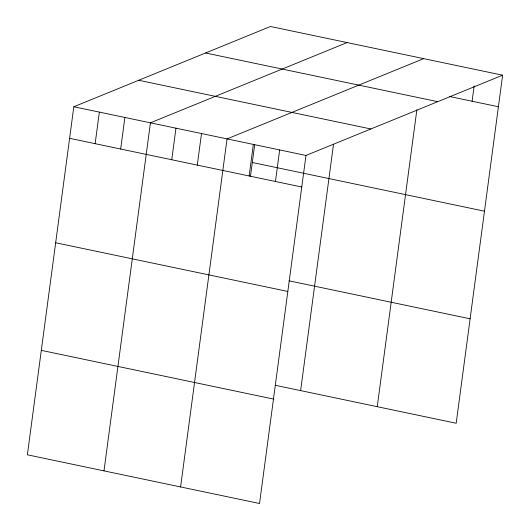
<?xml version="1.0" encoding="UTF-8"?>
<svg xmlns="http://www.w3.org/2000/svg" width="530" height="530" viewBox="0 0 530 530"><rect width="100%" height="100%" fill="white"/><g stroke="black" fill="none" stroke-linecap="round" stroke-linejoin="round"><path stroke-width="0.79" d="M502.625 75.194L270.466 26.5L73.816 106.755L27.374 454.806L259.534 503.5L305.976 155.456L502.625 75.194L456.184 423.245L275.096 385.257M95.142 143.67L99.355 112.115M120.681 149.029L124.888 117.474M103.993 470.872L150.427 122.828L347.077 42.572M171.753 159.742L175.967 128.187M197.292 165.095L201.506 133.54M180.604 486.944L227.045 138.9L423.689 58.638M249.146 175.973L253.353 144.418M250.465 176.357L254.711 144.551M275.454 181.492L279.668 149.937M300.636 390.617L333.502 144.299M377.247 406.682L416.865 109.776M472.104 101.23L474.151 85.86M449.778 96.553L498.412 106.749M205.567 52.987L437.734 101.68M138.708 80.275L370.867 128.969M73.816 106.755L305.976 155.456M252.313 162.498L484.48 211.192M69.602 138.317L301.769 187.01M289.035 280.82L470.117 318.802M55.67 242.76L287.83 291.454M41.313 350.363L273.473 399.057"/></g></svg>
